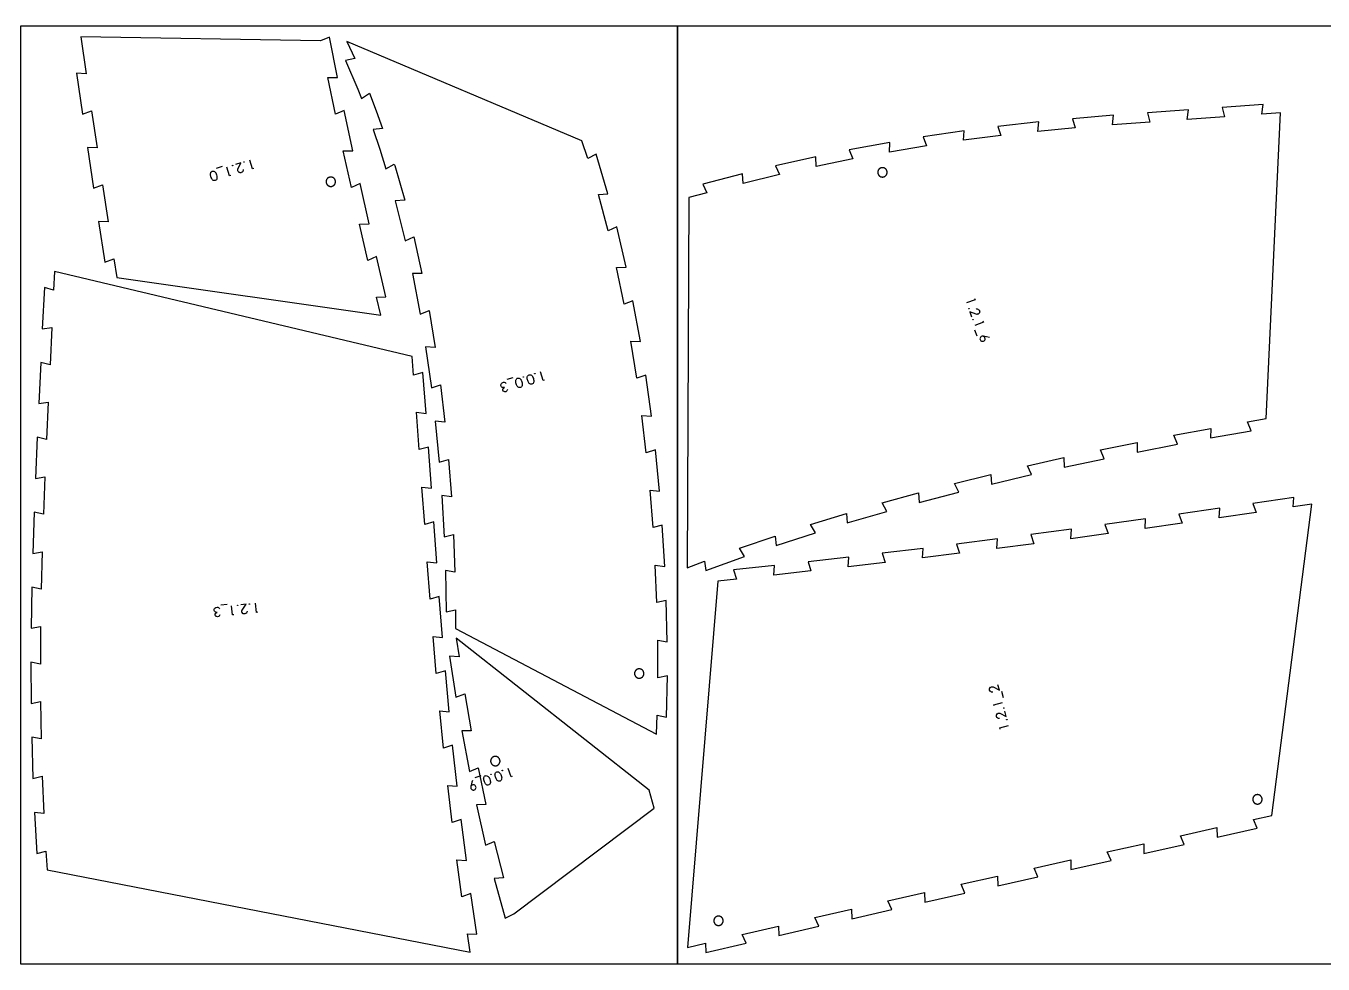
# Model space of a CAD drawing. Header units: millimetres. Extents: x -7025 to -25, y -6913 to -5913.
# Drawn here: x -6319 to -4937, y -6913 to -5913 of the extents above; entities that cross this region are included whole.
import ezdxf

# ---------------------------------------------------------------- set-up
doc = ezdxf.new("R2010")
doc.units = ezdxf.units.MM
doc.header["$MEASUREMENT"] = 0
for name, color, linetype, true_color in [('nest_4staples$re_engrave', 5, 'Continuous', 0x0000ff), ('nest_4staples$re_inner_cut', 3, 'Continuous', 0x00ff00), ('nest_4staples$re_outer_cut', 1, 'Continuous', 0xff0000), ('nest_4staples$sheet', 18, 'Continuous', 0x000000)]:
    doc.layers.add(name, color=color, linetype=linetype, true_color=true_color)

msp = doc.modelspace()

# ---------------------------------------------------------------- linework, layer by layer
at = {"layer": 'nest_4staples$re_engrave'}
for points in [[(-6076.5, -6064.7), (-6077.8, -6065.2), (-6080.7, -6055.8)], [(-6110, -6062.7), (-6116.5, -6064.7)], [(-6100.9, -6072.2), (-6102.2, -6072.6), (-6105.1, -6063.3)], [(-6087.8, -6065.7), (-6087.8, -6066.2), (-6087.8, -6066.9), (-6088, -6067.5), (-6088.2, -6067.9), (-6088.9, -6068.7), (-6089.7, -6069.1), (-6090.3, -6069.3), (-6090.8, -6069.3), (-6091.4, -6069.2), (-6092, -6069), (-6092.8, -6068.3), (-6093.2, -6067.9), (-6093.4, -6067.4), (-6093.5, -6066.4), (-6093.5, -6066.1), (-6093.5, -6066), (-6093.4, -6065.5), (-6090.2, -6058.7), (-6095.8, -6060.4)], [(-5308.1, -6203.3), (-5307.6, -6204.7), (-5316.7, -6208.1)], [(-5306.4, -6214.6), (-5305.9, -6214.5), (-5305.2, -6214.5), (-5304.6, -6214.6), (-5304.1, -6214.9), (-5303.4, -6215.5), (-5302.8, -6216.3), (-5302.7, -6216.8), (-5302.6, -6217.4), (-5302.7, -6218), (-5302.8, -6218.5), (-5303.5, -6219.4), (-5303.9, -6219.8), (-5304.3, -6220), (-5305.3, -6220.2), (-5305.6, -6220.3), (-5305.7, -6220.3), (-5306.2, -6220.2), (-5313.2, -6217.4), (-5311.2, -6222.9)], [(-5299.1, -6227.2), (-5298.6, -6228.5), (-5307.7, -6232)], [(-5308, -6236.9), (-5305.6, -6243.3)], [(-5292.2, -6244.9), (-5298.5, -6243.6), (-5299.1, -6243.5), (-5299.7, -6243.5), (-5300.1, -6243.5), (-5300.9, -6243.8), (-5301.4, -6244.2), (-5301.9, -6244.8), (-5302.2, -6245.5), (-5302.3, -6246.2), (-5302.2, -6247), (-5301.9, -6247.7), (-5301.4, -6248.3), (-5300.7, -6248.8), (-5299.9, -6249), (-5299.2, -6249), (-5298.5, -6248.8), (-5297.8, -6248.4), (-5297.2, -6247.8), (-5296.9, -6247.1), (-5296.8, -6246.3), (-5297, -6245.6), (-5297.3, -6244.8), (-5297.6, -6244.4), (-5298, -6244.1), (-5298.4, -6243.8), (-5299, -6243.5)], [(-5800.1, -6287.9), (-5806.6, -6289.8)], [(-5766.6, -6290.5), (-5768, -6290.9), (-5770.7, -6281.5)], [(-5805.9, -6300.2), (-5806.2, -6301.2), (-5806.5, -6301.8), (-5807, -6302.3), (-5807.8, -6302.7), (-5808.7, -6302.8), (-5809.6, -6302.6), (-5810.4, -6302), (-5810.8, -6301.2), (-5810.8, -6300.3), (-5810.5, -6299.4), (-5809.8, -6298.8), (-5809, -6298.3), (-5810.4, -6298.3), (-5811.6, -6298.1), (-5812.3, -6297.5), (-5812.8, -6296.7), (-5812.9, -6296), (-5812.9, -6295.3), (-5812.8, -6294.7), (-5812.5, -6294.1), (-5811.6, -6293.3), (-5810.3, -6292.7), (-5809.4, -6292.6), (-5808.6, -6292.9), (-5808, -6293.3), (-5807.2, -6294.1)], [(-6112.5, -6540.5), (-6113, -6541.4), (-6113.4, -6541.9), (-6114, -6542.4), (-6114.9, -6542.6), (-6115.8, -6542.5), (-6116.6, -6542.2), (-6117.2, -6541.5), (-6117.5, -6540.6), (-6117.4, -6539.7), (-6116.9, -6538.9), (-6116.2, -6538.4), (-6115.3, -6538.1), (-6116.7, -6537.8), (-6117.7, -6537.4), (-6118.4, -6536.7), (-6118.7, -6535.8), (-6118.7, -6535.1), (-6118.6, -6534.4), (-6118.3, -6533.9), (-6117.9, -6533.3), (-6116.9, -6532.7), (-6115.5, -6532.3), (-6114.7, -6532.4), (-6113.9, -6532.8), (-6113.4, -6533.4), (-6112.8, -6534.2)], [(-6104.7, -6529.4), (-6111.4, -6530.1)], [(-6097.5, -6540.5), (-6098.9, -6540.6), (-6100, -6530.9)], [(-6083.4, -6536.6), (-6083.5, -6537.1), (-6083.7, -6537.8), (-6084, -6538.3), (-6084.3, -6538.7), (-6085.1, -6539.3), (-6086, -6539.6), (-6086.6, -6539.6), (-6087.1, -6539.6), (-6087.7, -6539.4), (-6088.1, -6539.1), (-6088.9, -6538.2), (-6089.1, -6537.7), (-6089.3, -6537.2), (-6089.2, -6536.2), (-6089.1, -6535.9), (-6089.1, -6535.8), (-6088.9, -6535.4), (-6084.5, -6529.3), (-6090.3, -6529.9)], [(-6072.1, -6537.8), (-6073.6, -6538), (-6074.6, -6528.2)], [(-5288.7, -6623), (-5289.2, -6623), (-5289.9, -6622.9), (-5290.4, -6622.7), (-5290.9, -6622.4), (-5291.6, -6621.8), (-5292.1, -6620.9), (-5292.2, -6620.3), (-5292.2, -6619.8), (-5292, -6619.2), (-5291.8, -6618.7), (-5291.1, -6617.8), (-5290.6, -6617.5), (-5290.2, -6617.3), (-5289.2, -6617.2), (-5288.9, -6617.2), (-5288.7, -6617.2), (-5288.3, -6617.4), (-5281.6, -6620.8), (-5283.1, -6615.2)], [(-5277.4, -6629), (-5279.1, -6622.4)], [(-5287.3, -6637.7), (-5287.7, -6636.4), (-5278.2, -6633.9)], [(-5281.4, -6651.1), (-5281.9, -6651.1), (-5282.6, -6651), (-5283.1, -6650.8), (-5283.6, -6650.5), (-5284.3, -6649.9), (-5284.7, -6649), (-5284.8, -6648.5), (-5284.8, -6647.9), (-5284.7, -6647.3), (-5284.5, -6646.8), (-5283.8, -6645.9), (-5283.3, -6645.6), (-5282.8, -6645.4), (-5281.9, -6645.3), (-5281.6, -6645.3), (-5281.4, -6645.4), (-5281, -6645.5), (-5274.3, -6649), (-5275.8, -6643.3)], [(-5280.9, -6662.4), (-5281.2, -6661.1), (-5271.8, -6658.6)], [(-5800.9, -6712.9), (-5802.2, -6713.4), (-5805.4, -6704.2)], [(-5843.4, -6717.2), (-5843.9, -6719), (-5844.4, -6720.6), (-5844.7, -6722.1), (-5845, -6723.3), (-5845.2, -6724), (-5845.2, -6724.4), (-5845.1, -6725), (-5844.9, -6725.6), (-5844.5, -6726.2), (-5844.1, -6726.6), (-5843.6, -6727), (-5843, -6727.2), (-5842.4, -6727.3), (-5841.7, -6727.3), (-5841.1, -6727.1), (-5840.5, -6726.7), (-5840, -6726.1), (-5839.6, -6725.4), (-5839.5, -6724.7), (-5839.6, -6723.9), (-5839.9, -6723.1), (-5840.4, -6722.4), (-5840.9, -6722), (-5841.5, -6721.7), (-5842.2, -6721.7), (-5843, -6721.8), (-5843.6, -6722.1), (-5844.2, -6722.4), (-5844.7, -6722.9), (-5845, -6723.6), (-5845.2, -6724.2), (-5845.2, -6724.6)], [(-5834.5, -6712), (-5840.9, -6714.2)]]:
    msp.add_lwpolyline(points, dxfattribs=at)
for points in [[(-6118.9, -6067.7), (-6118.3, -6068.1), (-6117.6, -6068.6), (-6116.9, -6069.5), (-6116.9, -6069.6), (-6116.8, -6069.8), (-6116.6, -6070.1), (-6116.5, -6070.5), (-6116, -6071.6), (-6115.7, -6072.8), (-6115.7, -6073.3), (-6115.6, -6073.7), (-6115.6, -6073.9), (-6115.6, -6074.1), (-6115.6, -6075.3), (-6115.8, -6075.8), (-6115.9, -6076.1), (-6116.3, -6076.8), (-6116.9, -6077.3), (-6117.5, -6077.6), (-6118.3, -6077.7), (-6119.1, -6077.7), (-6119.7, -6077.4), (-6120.4, -6076.8), (-6120.8, -6076.3), (-6121.3, -6075.6), (-6121.6, -6074.9), (-6122, -6073.9), (-6122.3, -6073), (-6122.4, -6072.2), (-6122.6, -6071.3), (-6122.6, -6070.7), (-6122.5, -6070), (-6122.3, -6069.3), (-6122, -6068.7), (-6121.6, -6068.3), (-6121.1, -6067.9), (-6120.6, -6067.7), (-6119.8, -6067.6)], [(-6099, -6061.9), (-6099.1, -6061.9), (-6099.2, -6061.7), (-6099.2, -6061.5), (-6099.1, -6061.4), (-6098.9, -6061.4), (-6098.8, -6061.6), (-6098.8, -6061.8)], [(-6086.7, -6058.1), (-6086.9, -6058.1), (-6087, -6058), (-6087, -6057.8), (-6086.9, -6057.7), (-6086.7, -6057.7), (-6086.6, -6057.9), (-6086.6, -6058)], [(-5314, -6214), (-5314, -6214.2), (-5314.1, -6214.3), (-5314.3, -6214.3), (-5314.4, -6214.1), (-5314.4, -6214), (-5314.3, -6213.9), (-5314.1, -6213.9)], [(-5309.5, -6225.9), (-5309.5, -6226.1), (-5309.6, -6226.2), (-5309.8, -6226.2), (-5309.9, -6226.1), (-5309.9, -6225.9), (-5309.8, -6225.8), (-5309.6, -6225.8)], [(-5793.5, -6288.3), (-5792.8, -6288.6), (-5792.1, -6289.2), (-5791.5, -6290.1), (-5791.4, -6290.2), (-5791.3, -6290.3), (-5791.2, -6290.6), (-5791, -6291), (-5790.6, -6292.2), (-5790.3, -6293.4), (-5790.3, -6293.9), (-5790.2, -6294.3), (-5790.2, -6294.5), (-5790.2, -6294.7), (-5790.3, -6295.9), (-5790.4, -6296.4), (-5790.5, -6296.7), (-5791, -6297.4), (-5791.5, -6297.8), (-5792.2, -6298.2), (-5793, -6298.3), (-5793.8, -6298.2), (-5794.4, -6297.9), (-5795, -6297.4), (-5795.5, -6296.9), (-5795.9, -6296.1), (-5796.2, -6295.4), (-5796.6, -6294.4), (-5796.9, -6293.4), (-5797, -6292.6), (-5797.1, -6291.8), (-5797.2, -6291.2), (-5797.1, -6290.5), (-5796.8, -6289.8), (-5796.5, -6289.2), (-5796.1, -6288.8), (-5795.6, -6288.4), (-5795.1, -6288.2), (-5794.3, -6288.1)], [(-5789, -6287.2), (-5789.2, -6287.2), (-5789.3, -6287.1), (-5789.3, -6286.9), (-5789.2, -6286.8), (-5789, -6286.8), (-5788.9, -6287), (-5788.9, -6287.1)], [(-5781.2, -6284.7), (-5780.5, -6285.1), (-5779.8, -6285.7), (-5779.2, -6286.5), (-5779.2, -6286.6), (-5779.1, -6286.8), (-5778.9, -6287.1), (-5778.8, -6287.5), (-5778.4, -6288.7), (-5778.1, -6289.9), (-5778, -6290.4), (-5778, -6290.7), (-5777.9, -6291), (-5777.9, -6291.1), (-5778, -6292.3), (-5778.2, -6292.8), (-5778.3, -6293.2), (-5778.7, -6293.9), (-5779.3, -6294.3), (-5779.9, -6294.6), (-5780.7, -6294.7), (-5781.5, -6294.7), (-5782.1, -6294.4), (-5782.8, -6293.8), (-5783.2, -6293.3), (-5783.7, -6292.5), (-5784, -6291.8), (-5784.3, -6290.9), (-5784.6, -6289.9), (-5784.8, -6289.1), (-5784.9, -6288.3), (-5784.9, -6287.7), (-5784.8, -6287), (-5784.5, -6286.3), (-5784.2, -6285.7), (-5783.9, -6285.3), (-5783.4, -6284.9), (-5782.8, -6284.7), (-5782.1, -6284.6)], [(-5776.8, -6283.7), (-5776.9, -6283.7), (-5777.1, -6283.5), (-5777, -6283.4), (-5776.9, -6283.2), (-5776.7, -6283.3), (-5776.6, -6283.4), (-5776.6, -6283.6)], [(-6093.6, -6530.7), (-6093.8, -6530.7), (-6093.9, -6530.5), (-6093.9, -6530.3), (-6093.7, -6530.3), (-6093.5, -6530.3), (-6093.5, -6530.5), (-6093.5, -6530.6)], [(-6081, -6529.4), (-6081.1, -6529.3), (-6081.2, -6529.2), (-6081.2, -6529), (-6081, -6528.9), (-6080.8, -6529), (-6080.8, -6529.1), (-6080.8, -6529.3)], [(-5277.1, -6640.1), (-5277.1, -6639.9), (-5276.9, -6639.8), (-5276.7, -6639.8), (-5276.6, -6640), (-5276.7, -6640.2), (-5276.8, -6640.3), (-5277, -6640.3)], [(-5273.9, -6652.5), (-5273.9, -6652.3), (-5273.7, -6652.2), (-5273.5, -6652.2), (-5273.4, -6652.3), (-5273.4, -6652.5), (-5273.6, -6652.6), (-5273.8, -6652.6)], [(-5827.8, -6712.1), (-5827.1, -6712.4), (-5826.4, -6712.9), (-5825.7, -6713.7), (-5825.7, -6713.8), (-5825.6, -6714), (-5825.4, -6714.3), (-5825.3, -6714.7), (-5824.8, -6715.9), (-5824.5, -6717.1), (-5824.3, -6717.5), (-5824.3, -6717.9), (-5824.2, -6718.1), (-5824.2, -6718.3), (-5824.2, -6718.9), (-5824.2, -6719.5), (-5824.4, -6720), (-5824.4, -6720.3), (-5824.9, -6721.1), (-5825.4, -6721.5), (-5826, -6721.9), (-5826.8, -6722), (-5827.6, -6722), (-5828.2, -6721.7), (-5828.9, -6721.2), (-5829.4, -6720.7), (-5829.9, -6720), (-5830.2, -6719.3), (-5830.6, -6718.4), (-5830.9, -6717.4), (-5831.1, -6716.6), (-5831.3, -6715.8), (-5831.4, -6715.2), (-5831.3, -6714.5), (-5831.1, -6713.8), (-5830.8, -6713.2), (-5830.4, -6712.7), (-5830, -6712.3), (-5829.4, -6712.1), (-5828.7, -6711.9)], [(-5823.4, -6710.8), (-5823.6, -6710.8), (-5823.7, -6710.7), (-5823.7, -6710.5), (-5823.6, -6710.4), (-5823.4, -6710.4), (-5823.3, -6710.5), (-5823.3, -6710.7)], [(-5815.7, -6707.9), (-5815, -6708.2), (-5814.3, -6708.8), (-5813.7, -6709.6), (-5813.6, -6709.7), (-5813.5, -6709.9), (-5813.4, -6710.2), (-5813.2, -6710.6), (-5812.7, -6711.7), (-5812.4, -6712.9), (-5812.3, -6713.4), (-5812.2, -6713.8), (-5812.1, -6714), (-5812.1, -6714.1), (-5812.2, -6715.4), (-5812.3, -6715.9), (-5812.4, -6716.2), (-5812.8, -6716.9), (-5813.3, -6717.4), (-5813.9, -6717.7), (-5814.8, -6717.9), (-5815.5, -6717.9), (-5816.2, -6717.6), (-5816.9, -6717.1), (-5817.3, -6716.6), (-5817.8, -6715.8), (-5818.1, -6715.2), (-5818.5, -6714.2), (-5818.9, -6713.3), (-5819.1, -6712.5), (-5819.2, -6711.6), (-5819.3, -6711), (-5819.2, -6710.3), (-5819, -6709.6), (-5818.7, -6709), (-5818.4, -6708.6), (-5817.9, -6708.2), (-5817.3, -6707.9), (-5816.6, -6707.8)], [(-5811.4, -6706.7), (-5811.5, -6706.7), (-5811.6, -6706.5), (-5811.7, -6706.4), (-5811.5, -6706.3), (-5811.3, -6706.2), (-5811.2, -6706.4), (-5811.2, -6706.6)]]:
    msp.add_lwpolyline(points, close=True, dxfattribs=at)
at = {"layer": 'nest_4staples$re_inner_cut'}
for points in [[(-5404.5, -6073.5), (-5404.3, -6073.5), (-5404.2, -6073.4), (-5404, -6073.3), (-5403.9, -6073.3), (-5403.7, -6073.2), (-5403.6, -6073.1), (-5403.4, -6073), (-5403.3, -6072.9), (-5403.2, -6072.8), (-5403, -6072.7), (-5402.9, -6072.5), (-5402.8, -6072.4), (-5402.6, -6072.3), (-5402.5, -6072.2), (-5402.4, -6072), (-5402.3, -6071.9), (-5402.2, -6071.8), (-5402.1, -6071.6), (-5402, -6071.5), (-5401.9, -6071.3), (-5401.8, -6071.2), (-5401.8, -6071), (-5401.7, -6070.9), (-5401.6, -6070.7), (-5401.6, -6070.5), (-5401.5, -6070.4), (-5401.5, -6070.2), (-5401.4, -6070), (-5401.4, -6069.9), (-5401.3, -6069.7), (-5401.3, -6069.5), (-5401.3, -6069.4), (-5401.3, -6069.2), (-5401.3, -6069), (-5401.3, -6068.8), (-5401.3, -6068.7), (-5401.3, -6068.5), (-5401.3, -6068.3), (-5401.3, -6068.1), (-5401.4, -6068), (-5401.4, -6067.8), (-5401.4, -6067.6), (-5401.5, -6067.5), (-5401.5, -6067.3), (-5401.6, -6067.1), (-5401.6, -6067), (-5401.7, -6066.8), (-5401.8, -6066.7), (-5401.9, -6066.5), (-5401.9, -6066.4), (-5402, -6066.2), (-5402.1, -6066.1), (-5402.2, -6065.9), (-5402.3, -6065.8), (-5402.4, -6065.6), (-5402.6, -6065.5), (-5402.7, -6065.4), (-5402.8, -6065.3), (-5402.9, -6065.1), (-5403.1, -6065), (-5403.2, -6064.9), (-5403.3, -6064.8), (-5403.5, -6064.7), (-5403.6, -6064.6), (-5403.8, -6064.5), (-5403.9, -6064.5), (-5404.1, -6064.4), (-5404.2, -6064.3), (-5404.4, -6064.2), (-5404.6, -6064.2), (-5404.7, -6064.1), (-5404.9, -6064.1), (-5405.1, -6064), (-5405.2, -6064), (-5405.4, -6063.9), (-5405.6, -6063.9), (-5405.7, -6063.9), (-5405.9, -6063.9), (-5406.1, -6063.9), (-5406.3, -6063.9), (-5406.4, -6063.9), (-5406.6, -6063.9), (-5406.8, -6063.9), (-5406.9, -6063.9), (-5407.1, -6063.9), (-5407.3, -6064), (-5407.5, -6064), (-5407.6, -6064.1), (-5407.8, -6064.1), (-5408, -6064.2), (-5408.1, -6064.2), (-5408.3, -6064.3), (-5408.4, -6064.4), (-5408.6, -6064.4), (-5408.7, -6064.5), (-5408.9, -6064.6), (-5409, -6064.7), (-5409.2, -6064.8), (-5409.3, -6064.9), (-5409.5, -6065), (-5409.6, -6065.1), (-5409.7, -6065.2), (-5409.8, -6065.4), (-5410, -6065.5), (-5410.1, -6065.6), (-5410.2, -6065.8), (-5410.3, -6065.9), (-5410.4, -6066), (-5410.5, -6066.2), (-5410.6, -6066.3), (-5410.7, -6066.5), (-5410.7, -6066.6), (-5410.8, -6066.8), (-5410.9, -6066.9), (-5411, -6067.1), (-5411, -6067.3), (-5411.1, -6067.4), (-5411.1, -6067.6), (-5411.2, -6067.8), (-5411.2, -6067.9), (-5411.2, -6068.1), (-5411.2, -6068.3), (-5411.3, -6068.5), (-5411.3, -6068.6), (-5411.3, -6068.8), (-5411.3, -6069), (-5411.3, -6069.1), (-5411.3, -6069.3), (-5411.2, -6069.5), (-5411.2, -6069.7), (-5411.2, -6069.8), (-5411.1, -6070), (-5411.1, -6070.2), (-5411.1, -6070.3), (-5411, -6070.5), (-5410.9, -6070.7), (-5410.9, -6070.8), (-5410.8, -6071), (-5410.7, -6071.1), (-5410.6, -6071.3), (-5410.6, -6071.4), (-5410.5, -6071.6), (-5410.4, -6071.7), (-5410.3, -6071.9), (-5410.2, -6072), (-5410, -6072.1), (-5409.9, -6072.3), (-5409.8, -6072.4), (-5409.7, -6072.5), (-5409.6, -6072.6), (-5409.4, -6072.7), (-5409.3, -6072.9), (-5409.1, -6073), (-5409, -6073.1), (-5408.9, -6073.1), (-5408.7, -6073.2), (-5408.5, -6073.3), (-5408.4, -6073.4), (-5408.2, -6073.5), (-5408.1, -6073.5), (-5407.9, -6073.6), (-5407.7, -6073.6), (-5407.6, -6073.7), (-5407.4, -6073.7), (-5407.2, -6073.8), (-5407.1, -6073.8), (-5406.9, -6073.8), (-5406.7, -6073.8), (-5406.6, -6073.9), (-5406.4, -6073.9), (-5406.2, -6073.9), (-5406, -6073.9), (-5405.9, -6073.8), (-5405.7, -6073.8), (-5405.5, -6073.8), (-5405.3, -6073.8), (-5405.2, -6073.7), (-5405, -6073.7), (-5404.8, -6073.7), (-5404.7, -6073.6)], [(-5999, -6080.3), (-5999, -6080.5), (-5998.9, -6080.7), (-5998.9, -6080.8), (-5998.8, -6081), (-5998.7, -6081.1), (-5998.6, -6081.3), (-5998.6, -6081.5), (-5998.5, -6081.6), (-5998.4, -6081.7), (-5998.3, -6081.9), (-5998.2, -6082), (-5998, -6082.2), (-5997.9, -6082.3), (-5997.8, -6082.4), (-5997.7, -6082.5), (-5997.6, -6082.6), (-5997.4, -6082.8), (-5997.3, -6082.9), (-5997.1, -6083), (-5997, -6083.1), (-5996.9, -6083.2), (-5996.7, -6083.2), (-5996.6, -6083.3), (-5996.4, -6083.4), (-5996.2, -6083.5), (-5996.1, -6083.5), (-5995.9, -6083.6), (-5995.8, -6083.7), (-5995.6, -6083.7), (-5995.4, -6083.7), (-5995.3, -6083.8), (-5995.1, -6083.8), (-5994.9, -6083.8), (-5994.7, -6083.9), (-5994.6, -6083.9), (-5994.4, -6083.9), (-5994.2, -6083.9), (-5994, -6083.9), (-5993.9, -6083.9), (-5993.7, -6083.8), (-5993.5, -6083.8), (-5993.4, -6083.8), (-5993.2, -6083.8), (-5993, -6083.7), (-5992.8, -6083.7), (-5992.7, -6083.6), (-5992.5, -6083.6), (-5992.4, -6083.5), (-5992.2, -6083.4), (-5992, -6083.4), (-5991.9, -6083.3), (-5991.7, -6083.2), (-5991.6, -6083.1), (-5991.4, -6083), (-5991.3, -6082.9), (-5991.2, -6082.8), (-5991, -6082.7), (-5990.9, -6082.6), (-5990.8, -6082.5), (-5990.6, -6082.3), (-5990.5, -6082.2), (-5990.4, -6082.1), (-5990.3, -6081.9), (-5990.2, -6081.8), (-5990.1, -6081.7), (-5990, -6081.5), (-5989.9, -6081.4), (-5989.8, -6081.2), (-5989.8, -6081.1), (-5989.7, -6080.9), (-5989.6, -6080.7), (-5989.6, -6080.6), (-5989.5, -6080.4), (-5989.5, -6080.2), (-5989.4, -6080.1), (-5989.4, -6079.9), (-5989.3, -6079.7), (-5989.3, -6079.6), (-5989.3, -6079.4), (-5989.3, -6079.2), (-5989.3, -6079), (-5989.3, -6078.9), (-5989.3, -6078.7), (-5989.3, -6078.5), (-5989.3, -6078.4), (-5989.3, -6078.2), (-5989.3, -6078), (-5989.4, -6077.8), (-5989.4, -6077.7), (-5989.5, -6077.5), (-5989.5, -6077.3), (-5989.6, -6077.2), (-5989.6, -6077), (-5989.7, -6076.9), (-5989.8, -6076.7), (-5989.8, -6076.5), (-5989.9, -6076.4), (-5990, -6076.2), (-5990.1, -6076.1), (-5990.2, -6075.9), (-5990.3, -6075.8), (-5990.4, -6075.7), (-5990.5, -6075.5), (-5990.7, -6075.4), (-5990.8, -6075.3), (-5990.9, -6075.2), (-5991, -6075.1), (-5991.2, -6075), (-5991.3, -6074.8), (-5991.5, -6074.7), (-5991.6, -6074.7), (-5991.7, -6074.6), (-5991.9, -6074.5), (-5992.1, -6074.4), (-5992.2, -6074.3), (-5992.4, -6074.3), (-5992.5, -6074.2), (-5992.7, -6074.1), (-5992.9, -6074.1), (-5993, -6074), (-5993.2, -6074), (-5993.4, -6074), (-5993.5, -6073.9), (-5993.7, -6073.9), (-5993.9, -6073.9), (-5994.1, -6073.9), (-5994.2, -6073.9), (-5994.4, -6073.9), (-5994.6, -6073.9), (-5994.8, -6073.9), (-5994.9, -6073.9), (-5995.1, -6074), (-5995.3, -6074), (-5995.4, -6074), (-5995.6, -6074.1), (-5995.8, -6074.1), (-5995.9, -6074.2), (-5996.1, -6074.2), (-5996.3, -6074.3), (-5996.4, -6074.4), (-5996.6, -6074.4), (-5996.7, -6074.5), (-5996.9, -6074.6), (-5997, -6074.7), (-5997.2, -6074.8), (-5997.3, -6074.9), (-5997.4, -6075), (-5997.6, -6075.1), (-5997.7, -6075.2), (-5997.8, -6075.4), (-5997.9, -6075.5), (-5998.1, -6075.6), (-5998.2, -6075.8), (-5998.3, -6075.9), (-5998.4, -6076), (-5998.5, -6076.2), (-5998.6, -6076.3), (-5998.7, -6076.5), (-5998.7, -6076.6), (-5998.8, -6076.8), (-5998.9, -6076.9), (-5998.9, -6077.1), (-5999, -6077.3), (-5999.1, -6077.4), (-5999.1, -6077.6), (-5999.1, -6077.8), (-5999.2, -6077.9), (-5999.2, -6078.1), (-5999.2, -6078.3), (-5999.2, -6078.5), (-5999.3, -6078.6), (-5999.3, -6078.8), (-5999.3, -6079), (-5999.3, -6079.1), (-5999.2, -6079.3), (-5999.2, -6079.5), (-5999.2, -6079.7), (-5999.2, -6079.8), (-5999.1, -6080), (-5999.1, -6080.2)], [(-5670.3, -6604.5), (-5670.3, -6604.7), (-5670.2, -6604.8), (-5670.2, -6605), (-5670.1, -6605.2), (-5670, -6605.3), (-5669.9, -6605.5), (-5669.9, -6605.6), (-5669.8, -6605.8), (-5669.7, -6605.9), (-5669.6, -6606.1), (-5669.5, -6606.2), (-5669.4, -6606.3), (-5669.2, -6606.5), (-5669.1, -6606.6), (-5669, -6606.7), (-5668.9, -6606.8), (-5668.7, -6606.9), (-5668.6, -6607), (-5668.5, -6607.2), (-5668.3, -6607.3), (-5668.2, -6607.3), (-5668, -6607.4), (-5667.9, -6607.5), (-5667.7, -6607.6), (-5667.6, -6607.7), (-5667.4, -6607.7), (-5667.3, -6607.8), (-5667.1, -6607.9), (-5666.9, -6607.9), (-5666.8, -6608), (-5666.6, -6608), (-5666.4, -6608), (-5666.2, -6608.1), (-5666.1, -6608.1), (-5665.9, -6608.1), (-5665.7, -6608.1), (-5665.6, -6608.1), (-5665.4, -6608.1), (-5665.2, -6608.1), (-5665, -6608.1), (-5664.9, -6608.1), (-5664.7, -6608), (-5664.5, -6608), (-5664.4, -6608), (-5664.2, -6607.9), (-5664, -6607.9), (-5663.9, -6607.8), (-5663.7, -6607.8), (-5663.5, -6607.7), (-5663.4, -6607.6), (-5663.2, -6607.5), (-5663.1, -6607.5), (-5662.9, -6607.4), (-5662.8, -6607.3), (-5662.6, -6607.2), (-5662.5, -6607.1), (-5662.4, -6607), (-5662.2, -6606.9), (-5662.1, -6606.7), (-5662, -6606.6), (-5661.8, -6606.5), (-5661.7, -6606.4), (-5661.6, -6606.2), (-5661.5, -6606.1), (-5661.4, -6605.9), (-5661.3, -6605.8), (-5661.2, -6605.7), (-5661.1, -6605.5), (-5661.1, -6605.4), (-5661, -6605.2), (-5660.9, -6605), (-5660.9, -6604.9), (-5660.8, -6604.7), (-5660.7, -6604.5), (-5660.7, -6604.4), (-5660.7, -6604.2), (-5660.6, -6604), (-5660.6, -6603.9), (-5660.6, -6603.7), (-5660.5, -6603.5), (-5660.5, -6603.4), (-5660.5, -6603.2), (-5660.5, -6603), (-5660.5, -6602.8), (-5660.6, -6602.7), (-5660.6, -6602.5), (-5660.6, -6602.3), (-5660.6, -6602.1), (-5660.7, -6602), (-5660.7, -6601.8), (-5660.8, -6601.6), (-5660.8, -6601.5), (-5660.9, -6601.3), (-5660.9, -6601.1), (-5661, -6601), (-5661.1, -6600.8), (-5661.2, -6600.7), (-5661.2, -6600.5), (-5661.3, -6600.4), (-5661.4, -6600.2), (-5661.5, -6600.1), (-5661.6, -6600), (-5661.8, -6599.8), (-5661.9, -6599.7), (-5662, -6599.6), (-5662.1, -6599.5), (-5662.2, -6599.3), (-5662.4, -6599.2), (-5662.5, -6599.1), (-5662.7, -6599), (-5662.8, -6598.9), (-5662.9, -6598.8), (-5663.1, -6598.7), (-5663.3, -6598.7), (-5663.4, -6598.6), (-5663.6, -6598.5), (-5663.7, -6598.4), (-5663.9, -6598.4), (-5664.1, -6598.3), (-5664.2, -6598.3), (-5664.4, -6598.2), (-5664.6, -6598.2), (-5664.7, -6598.2), (-5664.9, -6598.1), (-5665.1, -6598.1), (-5665.2, -6598.1), (-5665.4, -6598.1), (-5665.6, -6598.1), (-5665.8, -6598.1), (-5665.9, -6598.1), (-5666.1, -6598.1), (-5666.3, -6598.2), (-5666.5, -6598.2), (-5666.6, -6598.2), (-5666.8, -6598.3), (-5667, -6598.3), (-5667.1, -6598.4), (-5667.3, -6598.4), (-5667.5, -6598.5), (-5667.6, -6598.6), (-5667.8, -6598.6), (-5667.9, -6598.7), (-5668.1, -6598.8), (-5668.2, -6598.9), (-5668.4, -6599), (-5668.5, -6599.1), (-5668.6, -6599.2), (-5668.8, -6599.3), (-5668.9, -6599.4), (-5669, -6599.5), (-5669.2, -6599.7), (-5669.3, -6599.8), (-5669.4, -6599.9), (-5669.5, -6600.1), (-5669.6, -6600.2), (-5669.7, -6600.3), (-5669.8, -6600.5), (-5669.9, -6600.6), (-5670, -6600.8), (-5670, -6600.9), (-5670.1, -6601.1), (-5670.2, -6601.3), (-5670.2, -6601.4), (-5670.3, -6601.6), (-5670.3, -6601.8), (-5670.4, -6601.9), (-5670.4, -6602.1), (-5670.5, -6602.3), (-5670.5, -6602.4), (-5670.5, -6602.6), (-5670.5, -6602.8), (-5670.5, -6603), (-5670.5, -6603.1), (-5670.5, -6603.3), (-5670.5, -6603.5), (-5670.5, -6603.6), (-5670.5, -6603.8), (-5670.5, -6604), (-5670.4, -6604.2), (-5670.4, -6604.3)], [(-5823.6, -6698.1), (-5823.6, -6698.3), (-5823.5, -6698.4), (-5823.4, -6698.6), (-5823.4, -6698.7), (-5823.3, -6698.9), (-5823.2, -6699), (-5823.1, -6699.2), (-5823, -6699.3), (-5822.9, -6699.5), (-5822.8, -6699.6), (-5822.7, -6699.7), (-5822.6, -6699.9), (-5822.4, -6700), (-5822.3, -6700.1), (-5822.2, -6700.2), (-5822.1, -6700.4), (-5821.9, -6700.5), (-5821.8, -6700.6), (-5821.6, -6700.7), (-5821.5, -6700.8), (-5821.3, -6700.8), (-5821.2, -6700.9), (-5821, -6701), (-5820.9, -6701.1), (-5820.7, -6701.1), (-5820.6, -6701.2), (-5820.4, -6701.3), (-5820.2, -6701.3), (-5820.1, -6701.3), (-5819.9, -6701.4), (-5819.7, -6701.4), (-5819.5, -6701.4), (-5819.4, -6701.5), (-5819.2, -6701.5), (-5819, -6701.5), (-5818.9, -6701.5), (-5818.7, -6701.5), (-5818.5, -6701.5), (-5818.3, -6701.4), (-5818.2, -6701.4), (-5818, -6701.4), (-5817.8, -6701.4), (-5817.7, -6701.3), (-5817.5, -6701.3), (-5817.3, -6701.2), (-5817.2, -6701.2), (-5817, -6701.1), (-5816.8, -6701), (-5816.7, -6701), (-5816.5, -6700.9), (-5816.4, -6700.8), (-5816.2, -6700.7), (-5816.1, -6700.6), (-5815.9, -6700.5), (-5815.8, -6700.4), (-5815.7, -6700.3), (-5815.5, -6700.2), (-5815.4, -6700.1), (-5815.3, -6699.9), (-5815.2, -6699.8), (-5815.1, -6699.7), (-5814.9, -6699.5), (-5814.8, -6699.4), (-5814.7, -6699.3), (-5814.7, -6699.1), (-5814.6, -6699), (-5814.5, -6698.8), (-5814.4, -6698.7), (-5814.3, -6698.5), (-5814.3, -6698.3), (-5814.2, -6698.2), (-5814.1, -6698), (-5814.1, -6697.8), (-5814, -6697.7), (-5814, -6697.5), (-5814, -6697.3), (-5813.9, -6697.2), (-5813.9, -6697), (-5813.9, -6696.8), (-5813.9, -6696.6), (-5813.9, -6696.5), (-5813.9, -6696.3), (-5813.9, -6696.1), (-5813.9, -6696), (-5814, -6695.8), (-5814, -6695.6), (-5814, -6695.4), (-5814, -6695.3), (-5814.1, -6695.1), (-5814.1, -6694.9), (-5814.2, -6694.8), (-5814.3, -6694.6), (-5814.3, -6694.5), (-5814.4, -6694.3), (-5814.5, -6694.1), (-5814.6, -6694), (-5814.7, -6693.8), (-5814.8, -6693.7), (-5814.8, -6693.6), (-5815, -6693.4), (-5815.1, -6693.3), (-5815.2, -6693.1), (-5815.3, -6693), (-5815.4, -6692.9), (-5815.5, -6692.8), (-5815.7, -6692.7), (-5815.8, -6692.6), (-5815.9, -6692.4), (-5816.1, -6692.3), (-5816.2, -6692.3), (-5816.4, -6692.2), (-5816.5, -6692.1), (-5816.7, -6692), (-5816.8, -6691.9), (-5817, -6691.9), (-5817.2, -6691.8), (-5817.3, -6691.7), (-5817.5, -6691.7), (-5817.7, -6691.6), (-5817.8, -6691.6), (-5818, -6691.6), (-5818.2, -6691.5), (-5818.3, -6691.5), (-5818.5, -6691.5), (-5818.7, -6691.5), (-5818.9, -6691.5), (-5819, -6691.5), (-5819.2, -6691.5), (-5819.4, -6691.5), (-5819.6, -6691.5), (-5819.7, -6691.5), (-5819.9, -6691.6), (-5820.1, -6691.6), (-5820.2, -6691.7), (-5820.4, -6691.7), (-5820.6, -6691.8), (-5820.7, -6691.8), (-5820.9, -6691.9), (-5821, -6692), (-5821.2, -6692), (-5821.4, -6692.1), (-5821.5, -6692.2), (-5821.7, -6692.3), (-5821.8, -6692.4), (-5821.9, -6692.5), (-5822.1, -6692.6), (-5822.2, -6692.7), (-5822.3, -6692.8), (-5822.5, -6693), (-5822.6, -6693.1), (-5822.7, -6693.2), (-5822.8, -6693.4), (-5822.9, -6693.5), (-5823, -6693.6), (-5823.1, -6693.8), (-5823.2, -6693.9), (-5823.3, -6694.1), (-5823.4, -6694.2), (-5823.4, -6694.4), (-5823.5, -6694.5), (-5823.6, -6694.7), (-5823.6, -6694.9), (-5823.7, -6695), (-5823.7, -6695.2), (-5823.8, -6695.4), (-5823.8, -6695.5), (-5823.8, -6695.7), (-5823.9, -6695.9), (-5823.9, -6696.1), (-5823.9, -6696.2), (-5823.9, -6696.4), (-5823.9, -6696.6), (-5823.9, -6696.7), (-5823.9, -6696.9), (-5823.9, -6697.1), (-5823.8, -6697.3), (-5823.8, -6697.4), (-5823.8, -6697.6), (-5823.7, -6697.8), (-5823.7, -6697.9)], [(-5007.8, -6732.4), (-5008, -6732.4), (-5008.1, -6732.5), (-5008.3, -6732.5), (-5008.5, -6732.6), (-5008.6, -6732.7), (-5008.8, -6732.7), (-5008.9, -6732.8), (-5009.1, -6732.9), (-5009.2, -6733), (-5009.4, -6733.1), (-5009.5, -6733.2), (-5009.6, -6733.3), (-5009.8, -6733.4), (-5009.9, -6733.5), (-5010, -6733.7), (-5010.2, -6733.8), (-5010.3, -6733.9), (-5010.4, -6734), (-5010.5, -6734.2), (-5010.6, -6734.3), (-5010.7, -6734.5), (-5010.8, -6734.6), (-5010.9, -6734.7), (-5011, -6734.9), (-5011, -6735.1), (-5011.1, -6735.2), (-5011.2, -6735.4), (-5011.2, -6735.5), (-5011.3, -6735.7), (-5011.3, -6735.9), (-5011.4, -6736), (-5011.4, -6736.2), (-5011.5, -6736.4), (-5011.5, -6736.5), (-5011.5, -6736.7), (-5011.5, -6736.9), (-5011.5, -6737.1), (-5011.5, -6737.2), (-5011.5, -6737.4), (-5011.5, -6737.6), (-5011.5, -6737.8), (-5011.5, -6737.9), (-5011.5, -6738.1), (-5011.4, -6738.3), (-5011.4, -6738.4), (-5011.3, -6738.6), (-5011.3, -6738.8), (-5011.2, -6738.9), (-5011.2, -6739.1), (-5011.1, -6739.3), (-5011, -6739.4), (-5011, -6739.6), (-5010.9, -6739.7), (-5010.8, -6739.9), (-5010.7, -6740), (-5010.6, -6740.2), (-5010.5, -6740.3), (-5010.4, -6740.4), (-5010.3, -6740.6), (-5010.1, -6740.7), (-5010, -6740.8), (-5009.9, -6740.9), (-5009.8, -6741), (-5009.6, -6741.2), (-5009.5, -6741.3), (-5009.3, -6741.4), (-5009.2, -6741.5), (-5009, -6741.5), (-5008.9, -6741.6), (-5008.7, -6741.7), (-5008.6, -6741.8), (-5008.4, -6741.9), (-5008.3, -6741.9), (-5008.1, -6742), (-5007.9, -6742), (-5007.8, -6742.1), (-5007.6, -6742.1), (-5007.4, -6742.1), (-5007.3, -6742.2), (-5007.1, -6742.2), (-5006.9, -6742.2), (-5006.7, -6742.2), (-5006.6, -6742.2), (-5006.4, -6742.2), (-5006.2, -6742.2), (-5006, -6742.2), (-5005.9, -6742.2), (-5005.7, -6742.2), (-5005.5, -6742.1), (-5005.4, -6742.1), (-5005.2, -6742), (-5005, -6742), (-5004.9, -6741.9), (-5004.7, -6741.9), (-5004.5, -6741.8), (-5004.4, -6741.7), (-5004.2, -6741.7), (-5004.1, -6741.6), (-5003.9, -6741.5), (-5003.8, -6741.4), (-5003.6, -6741.3), (-5003.5, -6741.2), (-5003.4, -6741.1), (-5003.2, -6741), (-5003.1, -6740.9), (-5003, -6740.7), (-5002.9, -6740.6), (-5002.7, -6740.5), (-5002.6, -6740.3), (-5002.5, -6740.2), (-5002.4, -6740.1), (-5002.3, -6739.9), (-5002.2, -6739.8), (-5002.1, -6739.6), (-5002.1, -6739.5), (-5002, -6739.3), (-5001.9, -6739.2), (-5001.9, -6739), (-5001.8, -6738.8), (-5001.7, -6738.7), (-5001.7, -6738.5), (-5001.7, -6738.3), (-5001.6, -6738.2), (-5001.6, -6738), (-5001.6, -6737.8), (-5001.6, -6737.6), (-5001.5, -6737.5), (-5001.5, -6737.3), (-5001.5, -6737.1), (-5001.5, -6736.9), (-5001.6, -6736.8), (-5001.6, -6736.6), (-5001.6, -6736.4), (-5001.6, -6736.3), (-5001.7, -6736.1), (-5001.7, -6735.9), (-5001.8, -6735.8), (-5001.8, -6735.6), (-5001.9, -6735.4), (-5001.9, -6735.3), (-5002, -6735.1), (-5002.1, -6734.9), (-5002.2, -6734.8), (-5002.3, -6734.6), (-5002.3, -6734.5), (-5002.4, -6734.4), (-5002.5, -6734.2), (-5002.6, -6734.1), (-5002.8, -6733.9), (-5002.9, -6733.8), (-5003, -6733.7), (-5003.1, -6733.6), (-5003.3, -6733.5), (-5003.4, -6733.3), (-5003.5, -6733.2), (-5003.7, -6733.1), (-5003.8, -6733), (-5004, -6732.9), (-5004.1, -6732.9), (-5004.3, -6732.8), (-5004.4, -6732.7), (-5004.6, -6732.6), (-5004.7, -6732.6), (-5004.9, -6732.5), (-5005.1, -6732.4), (-5005.2, -6732.4), (-5005.4, -6732.4), (-5005.6, -6732.3), (-5005.7, -6732.3), (-5005.9, -6732.3), (-5006.1, -6732.2), (-5006.2, -6732.2), (-5006.4, -6732.2), (-5006.6, -6732.2), (-5006.8, -6732.2), (-5006.9, -6732.2), (-5007.1, -6732.3), (-5007.3, -6732.3), (-5007.5, -6732.3), (-5007.6, -6732.3)], [(-5582.3, -6861.8), (-5582.5, -6861.9), (-5582.6, -6861.9), (-5582.8, -6862), (-5583, -6862.1), (-5583.1, -6862.1), (-5583.3, -6862.2), (-5583.4, -6862.3), (-5583.6, -6862.4), (-5583.7, -6862.5), (-5583.9, -6862.6), (-5584, -6862.7), (-5584.1, -6862.8), (-5584.3, -6862.9), (-5584.4, -6863), (-5584.5, -6863.1), (-5584.7, -6863.2), (-5584.8, -6863.4), (-5584.9, -6863.5), (-5585, -6863.6), (-5585.1, -6863.8), (-5585.2, -6863.9), (-5585.3, -6864.1), (-5585.4, -6864.2), (-5585.5, -6864.4), (-5585.5, -6864.5), (-5585.6, -6864.7), (-5585.7, -6864.8), (-5585.7, -6865), (-5585.8, -6865.2), (-5585.8, -6865.3), (-5585.9, -6865.5), (-5585.9, -6865.7), (-5586, -6865.8), (-5586, -6866), (-5586, -6866.2), (-5586, -6866.4), (-5586, -6866.5), (-5586, -6866.7), (-5586, -6866.9), (-5586, -6867), (-5586, -6867.2), (-5586, -6867.4), (-5586, -6867.6), (-5585.9, -6867.7), (-5585.9, -6867.9), (-5585.8, -6868.1), (-5585.8, -6868.2), (-5585.7, -6868.4), (-5585.7, -6868.6), (-5585.6, -6868.7), (-5585.5, -6868.9), (-5585.4, -6869), (-5585.4, -6869.2), (-5585.3, -6869.3), (-5585.2, -6869.5), (-5585.1, -6869.6), (-5585, -6869.8), (-5584.9, -6869.9), (-5584.8, -6870), (-5584.6, -6870.2), (-5584.5, -6870.3), (-5584.4, -6870.4), (-5584.3, -6870.5), (-5584.1, -6870.6), (-5584, -6870.7), (-5583.8, -6870.8), (-5583.7, -6870.9), (-5583.5, -6871), (-5583.4, -6871.1), (-5583.2, -6871.2), (-5583.1, -6871.2), (-5582.9, -6871.3), (-5582.8, -6871.4), (-5582.6, -6871.4), (-5582.4, -6871.5), (-5582.3, -6871.5), (-5582.1, -6871.6), (-5581.9, -6871.6), (-5581.8, -6871.6), (-5581.6, -6871.7), (-5581.4, -6871.7), (-5581.2, -6871.7), (-5581.1, -6871.7), (-5580.9, -6871.7), (-5580.7, -6871.7), (-5580.5, -6871.7), (-5580.4, -6871.6), (-5580.2, -6871.6), (-5580, -6871.6), (-5579.9, -6871.5), (-5579.7, -6871.5), (-5579.5, -6871.5), (-5579.4, -6871.4), (-5579.2, -6871.3), (-5579, -6871.3), (-5578.9, -6871.2), (-5578.7, -6871.1), (-5578.6, -6871), (-5578.4, -6870.9), (-5578.3, -6870.9), (-5578.1, -6870.8), (-5578, -6870.7), (-5577.9, -6870.5), (-5577.7, -6870.4), (-5577.6, -6870.3), (-5577.5, -6870.2), (-5577.4, -6870.1), (-5577.2, -6869.9), (-5577.1, -6869.8), (-5577, -6869.7), (-5576.9, -6869.5), (-5576.8, -6869.4), (-5576.7, -6869.2), (-5576.6, -6869.1), (-5576.6, -6868.9), (-5576.5, -6868.8), (-5576.4, -6868.6), (-5576.4, -6868.5), (-5576.3, -6868.3), (-5576.2, -6868.1), (-5576.2, -6868), (-5576.2, -6867.8), (-5576.1, -6867.6), (-5576.1, -6867.4), (-5576.1, -6867.3), (-5576.1, -6867.1), (-5576, -6866.9), (-5576, -6866.8), (-5576, -6866.6), (-5576, -6866.4), (-5576.1, -6866.2), (-5576.1, -6866.1), (-5576.1, -6865.9), (-5576.1, -6865.7), (-5576.2, -6865.6), (-5576.2, -6865.4), (-5576.3, -6865.2), (-5576.3, -6865.1), (-5576.4, -6864.9), (-5576.4, -6864.7), (-5576.5, -6864.6), (-5576.6, -6864.4), (-5576.7, -6864.3), (-5576.8, -6864.1), (-5576.8, -6864), (-5576.9, -6863.8), (-5577, -6863.7), (-5577.1, -6863.5), (-5577.3, -6863.4), (-5577.4, -6863.3), (-5577.5, -6863.2), (-5577.6, -6863), (-5577.8, -6862.9), (-5577.9, -6862.8), (-5578, -6862.7), (-5578.2, -6862.6), (-5578.3, -6862.5), (-5578.5, -6862.4), (-5578.6, -6862.3), (-5578.8, -6862.2), (-5578.9, -6862.2), (-5579.1, -6862.1), (-5579.2, -6862), (-5579.4, -6862), (-5579.6, -6861.9), (-5579.7, -6861.9), (-5579.9, -6861.8), (-5580.1, -6861.8), (-5580.2, -6861.8), (-5580.4, -6861.7), (-5580.6, -6861.7), (-5580.7, -6861.7), (-5580.9, -6861.7), (-5581.1, -6861.7), (-5581.3, -6861.7), (-5581.4, -6861.7), (-5581.6, -6861.7), (-5581.8, -6861.7), (-5582, -6861.8), (-5582.1, -6861.8)]]:
    msp.add_lwpolyline(points, close=True, dxfattribs=at)
at = {"layer": 'nest_4staples$re_outer_cut'}
for points in [[(-6260.7, -5924.3), (-6255, -5963.9), (-6265.2, -5963.3), (-6258.9, -6006.7), (-6249.3, -6003.3), (-6243.5, -6042.8), (-6253.7, -6042.3), (-6247.2, -6085.7), (-6237.6, -6082.3), (-6231.7, -6121.7), (-6241.8, -6121.3), (-6235.1, -6164.7), (-6225.6, -6161.2), (-6222.5, -6180.9), (-5941.1, -6221.2), (-5945.7, -6201.8), (-5935.5, -6201.4), (-5945.5, -6158.7), (-5954.8, -6162.9), (-5963.7, -6124), (-5953.5, -6123.8), (-5963.1, -6080.9), (-5972.4, -6085), (-5981, -6046.1), (-5970.8, -6045.9), (-5979.9, -6003), (-5989.3, -6007), (-5997.4, -5967.9), (-5987.2, -5967.9), (-5995.8, -5924.9), (-6005.2, -5928.8)], [(-5977.1, -5929.4), (-5968.7, -5947.5), (-5978.7, -5949.6), (-5965.5, -5980.3), (-5961.5, -5990.2), (-5953.1, -5984.5), (-5945.9, -6003.2), (-5939.1, -6022), (-5949.2, -6023.2), (-5942.1, -6044.1), (-5935.5, -6065.1), (-5926.6, -6060.1), (-5926.1, -6061.7), (-5915.5, -6098.6), (-5925.7, -6099.1), (-5914.9, -6141.9), (-5905.7, -6137.5), (-5897.1, -6176.6), (-5907.3, -6176.6), (-5899.1, -6219.9), (-5889.6, -6216), (-5883.1, -6255.6), (-5893.3, -6255), (-5887.1, -6298.6), (-5877.5, -6295.3), (-5872.7, -6335.1), (-5882.9, -6334), (-5878.6, -6377.9), (-5868.8, -6374.9), (-5865.7, -6414.9), (-5875.8, -6413.5), (-5873.3, -6457.5), (-5863.5, -6454.9), (-5862, -6495), (-5872, -6493.2), (-5871.2, -6537.2), (-5861.3, -6535.1), (-5861.2, -6555.1), (-5647, -6667.6), (-5646.3, -6647.6), (-5636.4, -6649.8), (-5635.5, -6605.7), (-5645.6, -6607.6), (-5645.7, -6567.5), (-5635.7, -6569.3), (-5636.7, -6525.3), (-5646.7, -6527.5), (-5648.4, -6487.5), (-5638.3, -6488.9), (-5641, -6444.9), (-5650.8, -6447.6), (-5654, -6407.6), (-5643.9, -6408.7), (-5648.2, -6364.8), (-5658, -6367.8), (-5662.7, -6328.1), (-5652.5, -6328.7), (-5658.6, -6285), (-5668.2, -6288.4), (-5674.5, -6248.9), (-5664.3, -6249.1), (-5672.2, -6205.7), (-5681.6, -6209.5), (-5689.7, -6170.3), (-5679.5, -6170), (-5689.5, -6127.1), (-5698.8, -6131.3), (-5709, -6092.6), (-5698.9, -6091.7), (-5711.4, -6049.5), (-5720.4, -6054.2), (-5726.6, -6035.2)], [(-5614.6, -6490.3), (-5595.9, -6483.2), (-5594.4, -6493.3), (-5553.2, -6478.3), (-5558.5, -6469.6), (-5520.7, -6456.6), (-5519.5, -6466.7), (-5477.8, -6453.1), (-5482.8, -6444.2), (-5444.7, -6432.4), (-5443.8, -6442.6), (-5401.7, -6430.3), (-5406.4, -6421.2), (-5367.9, -6410.6), (-5367.3, -6420.8), (-5324.9, -6409.7), (-5329.3, -6400.5), (-5290.6, -6390.9), (-5290.2, -6401.1), (-5247.5, -6391), (-5251.8, -6381.7), (-5212.8, -6373), (-5212.7, -6383.2), (-5169.8, -6374.1), (-5173.8, -6364.7), (-5134.7, -6356.8), (-5134.7, -6367), (-5091.7, -6358.6), (-5095.5, -6349.1), (-5056.3, -6341.8), (-5056.5, -6352), (-5013.3, -6344.3), (-5017, -6334.8), (-4997.4, -6331.4), (-4981.9, -6005.4), (-5001.8, -6006.9), (-5000.5, -5996.7), (-5044.3, -5999.9), (-5041.6, -6009.7), (-5081.4, -6012.5), (-5080.1, -6002.4), (-5123.9, -6005.5), (-5121.3, -6015.3), (-5161.1, -6018.2), (-5159.9, -6008.1), (-5203.6, -6011.7), (-5200.8, -6021.5), (-5240.6, -6025.3), (-5239.7, -6015.1), (-5283.3, -6019.9), (-5280.2, -6029.6), (-5319.8, -6034.7), (-5319.3, -6024.5), (-5362.8, -6031), (-5359.3, -6040.6), (-5398.7, -6047.2), (-5398.5, -6037), (-5441.7, -6045), (-5437.9, -6054.5), (-5477, -6062.5), (-5477.2, -6052.3), (-5520.1, -6061.9), (-5516, -6071.2), (-5554.8, -6080.6), (-5555.3, -6070.4), (-5597.8, -6081.4), (-5593.4, -6090.6), (-5612.7, -6095.8)], [(-6288.8, -6174.4), (-6289.8, -6194.3), (-6299.6, -6191.8), (-6301.8, -6235.6), (-6291.7, -6234.1), (-6293.6, -6274), (-6303.5, -6271.5), (-6305.6, -6315.4), (-6295.5, -6313.8), (-6297.4, -6353.7), (-6307.3, -6351.3), (-6309.2, -6395.1), (-6299.1, -6393.6), (-6300.6, -6433.4), (-6310.6, -6431.1), (-6312, -6475), (-6301.9, -6473.3), (-6303, -6513.2), (-6312.9, -6511), (-6313.7, -6554.9), (-6303.6, -6553.1), (-6303.9, -6593), (-6313.9, -6591), (-6313.7, -6634.9), (-6303.7, -6632.9), (-6303.1, -6672.8), (-6313.1, -6671.1), (-6311.9, -6715), (-6301.9, -6712.7), (-6300.2, -6752.5), (-6310.3, -6751.1), (-6307.8, -6794.9), (-6297.9, -6792.4), (-6296.6, -6812.3), (-5845.7, -6900.3), (-5848.7, -6880.6), (-5838.6, -6881.1), (-5844.9, -6837.7), (-5854.5, -6841.1), (-5859.9, -6801.6), (-5849.7, -6802.3), (-5855.3, -6758.7), (-5865, -6762), (-5869.7, -6722.3), (-5859.5, -6723.2), (-5864.4, -6679.6), (-5874.1, -6682.7), (-5878.1, -6643), (-5868, -6644), (-5872.1, -6600.3), (-5881.9, -6603.2), (-5885.3, -6563.5), (-5875.1, -6564.7), (-5878.6, -6520.9), (-5888.4, -6523.7), (-5891.4, -6483.9), (-5881.2, -6485.1), (-5884.4, -6441.4), (-5894.2, -6444.1), (-5897.1, -6404.3), (-5886.9, -6405.5), (-5890.1, -6361.7), (-5900, -6364.4), (-5903, -6324.6), (-5892.8, -6325.9), (-5896.3, -6282.1), (-5906.1, -6284.9), (-5907.6, -6265)], [(-4948.6, -6422.6), (-4968.3, -6425.5), (-4967.8, -6415.4), (-5011.3, -6421.8), (-5007.8, -6431.4), (-5047.3, -6437.2), (-5046.7, -6427), (-5090.2, -6433.3), (-5086.8, -6442.9), (-5126.3, -6448.5), (-5125.7, -6438.3), (-5169.2, -6444.4), (-5165.8, -6454), (-5205.3, -6459.4), (-5204.7, -6449.2), (-5248.2, -6455), (-5244.9, -6464.7), (-5284.5, -6469.8), (-5283.7, -6459.7), (-5327.3, -6465.2), (-5324, -6474.9), (-5363.6, -6479.8), (-5362.8, -6469.7), (-5406.4, -6474.9), (-5403.2, -6484.6), (-5442.9, -6489.3), (-5442, -6479.1), (-5485.6, -6484.1), (-5482.5, -6493.8), (-5522.2, -6498.2), (-5521.2, -6488.1), (-5564.9, -6492.7), (-5561.8, -6502.5), (-5581.7, -6504.5), (-5614.2, -6895), (-5594.8, -6890.4), (-5594.5, -6900.6), (-5551.7, -6890.6), (-5555.9, -6881.4), (-5517.1, -6872.3), (-5516.7, -6882.5), (-5474, -6872.6), (-5478.2, -6863.3), (-5439.3, -6854.3), (-5439, -6864.5), (-5396.2, -6854.8), (-5400.4, -6845.4), (-5361.4, -6836.6), (-5361.2, -6846.8), (-5318.4, -6837.2), (-5322.5, -6827.8), (-5283.6, -6819.1), (-5283.3, -6829.3), (-5240.5, -6819.8), (-5244.6, -6810.5), (-5205.6, -6801.8), (-5205.4, -6812), (-5162.5, -6802.6), (-5166.6, -6793.2), (-5127.7, -6784.6), (-5127.5, -6794.8), (-5084.6, -6785.4), (-5088.7, -6776), (-5049.7, -6767.4), (-5049.5, -6777.6), (-5006.7, -6768), (-5010.8, -6758.7), (-4991.3, -6754.3)], [(-5860.5, -6565.3), (-5857.6, -6585.2), (-5867.8, -6584.7), (-5860.9, -6628.3), (-5851.3, -6624.8), (-5844.5, -6664.3), (-5854.7, -6664.1), (-5846.6, -6707.5), (-5837.1, -6703.6), (-5828.9, -6742.9), (-5839.1, -6743.2), (-5829.3, -6786.1), (-5820, -6782), (-5810.1, -6820.8), (-5820.3, -6821.6), (-5808.4, -6864), (-5799.3, -6859.4), (-5649.6, -6746.8), (-5654.9, -6727.5)]]:
    msp.add_lwpolyline(points, close=True, dxfattribs=at)
at = {"layer": 'nest_4staples$sheet'}
for points in [[(-6324.6, -6912.8), (-6324.6, -5912.8), (-5624.6, -5912.8), (-5624.6, -6912.8)], [(-5624.6, -6912.8), (-5624.6, -5912.8), (-4924.6, -5912.8), (-4924.6, -6912.8)]]:
    msp.add_lwpolyline(points, close=True, dxfattribs=at)

doc.saveas('drawing.dxf')
